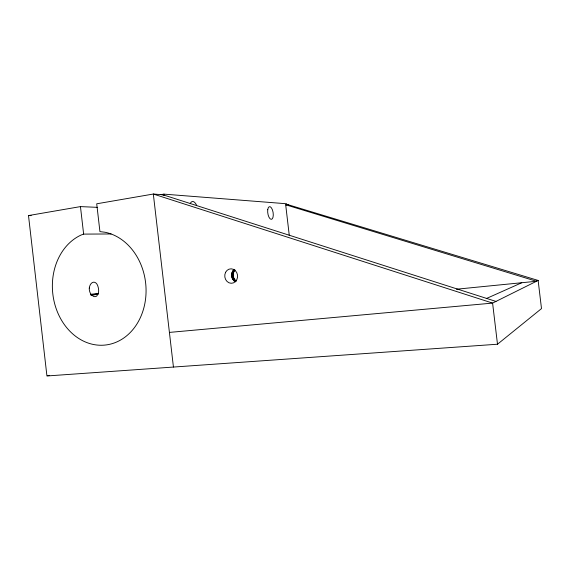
<?xml version="1.0" encoding="UTF-8"?>
<svg xmlns="http://www.w3.org/2000/svg" width="570" height="570" viewBox="0 0 570 570"><rect width="100%" height="100%" fill="white"/><g stroke="black" fill="none" stroke-linecap="round" stroke-linejoin="round"><path stroke-width="0.85" d="M235.431 281.794C230.971 279.606 230.18 272.731 233.999 269.567M234.69 281.359L236.336 281.153C232.781 278.751 232.133 273.165 235.032 270.002L233.379 270.159M89.29 288.057L89.262 289.011A7.282 4.61 80.3 0 0 90.958 294.27L93.352 296.307A7.196 4.482 70.3 0 0 96.857 295.894L98.232 293.429A7.282 4.61 80.3 0 0 98.368 288.049L98.147 287.137A7.282 4.596 -89.4 0 0 93.53 282.186A7.282 4.596 -89.4 0 0 89.283 288.057M97.285 207.345L80.456 206.604L28.5 215.567L46.932 375.972L497.496 344.223L541.5 308.598L538.137 280.447L286.738 204.302M486.267 298.58L521.757 282.734M111.1 233.964L83.633 234.106L81.04 235.061A56.993 46.726 84 0 0 64.859 325.285A56.993 46.726 84 0 0 140.904 316.407A56.993 46.726 84 0 0 105.065 232.254L99.935 231.627L96.715 203.796L153.323 194.028L161.011 194.619L165.956 195.745L495.978 301.416M47.794 375.758L49.519 375.338M161.011 194.619L163.911 194.128L286.589 203.761L286.717 204.858L285.684 204.78L289.296 235.602M286.632 204.701L288.377 204.431M91.122 294.847L98.047 293.906M233.999 280.825L235.652 280.618M233.379 280.191L235.04 279.991M232.838 279.478L234.491 279.279M90.509 294.348L98.232 293.429M232.382 278.694L234.035 278.502M232.018 277.854L233.671 277.661M91.065 295.011L97.947 294.22M231.748 276.963L233.408 276.778M231.591 276.051L233.251 275.866M231.534 275.125L233.194 274.947M231.591 274.206L233.251 274.028M231.748 273.301L233.408 273.123M91.015 295.103L97.84 294.398M232.011 272.424L233.671 272.261M232.375 271.605L234.035 271.441M536.477 280.611L538.137 280.447L492.594 303.097L169.411 332.41M456.406 289.218L536.484 281.267L285.684 204.78M232.838 270.843L234.491 270.686M28.5 215.567L31.165 215.631M497.496 344.223L492.594 303.097L153.323 194.028L173.437 367.051M163.911 194.128L164.082 195.61M80.456 206.604L83.633 234.106M190.245 203.547A7.78 3.912 80.1 0 1 196.686 205.513M225.62 272.253A7.239 6.413 83.7 0 0 231.156 283.276A7.239 6.413 83.7 0 0 236.742 272.617A7.239 6.413 83.7 0 0 225.62 272.253M267.736 209.732A6.42 2.679 81.3 0 0 271.235 219.35A6.42 2.679 81.3 0 0 272.439 209.888A6.42 2.679 81.3 0 0 267.736 209.732"/></g></svg>
